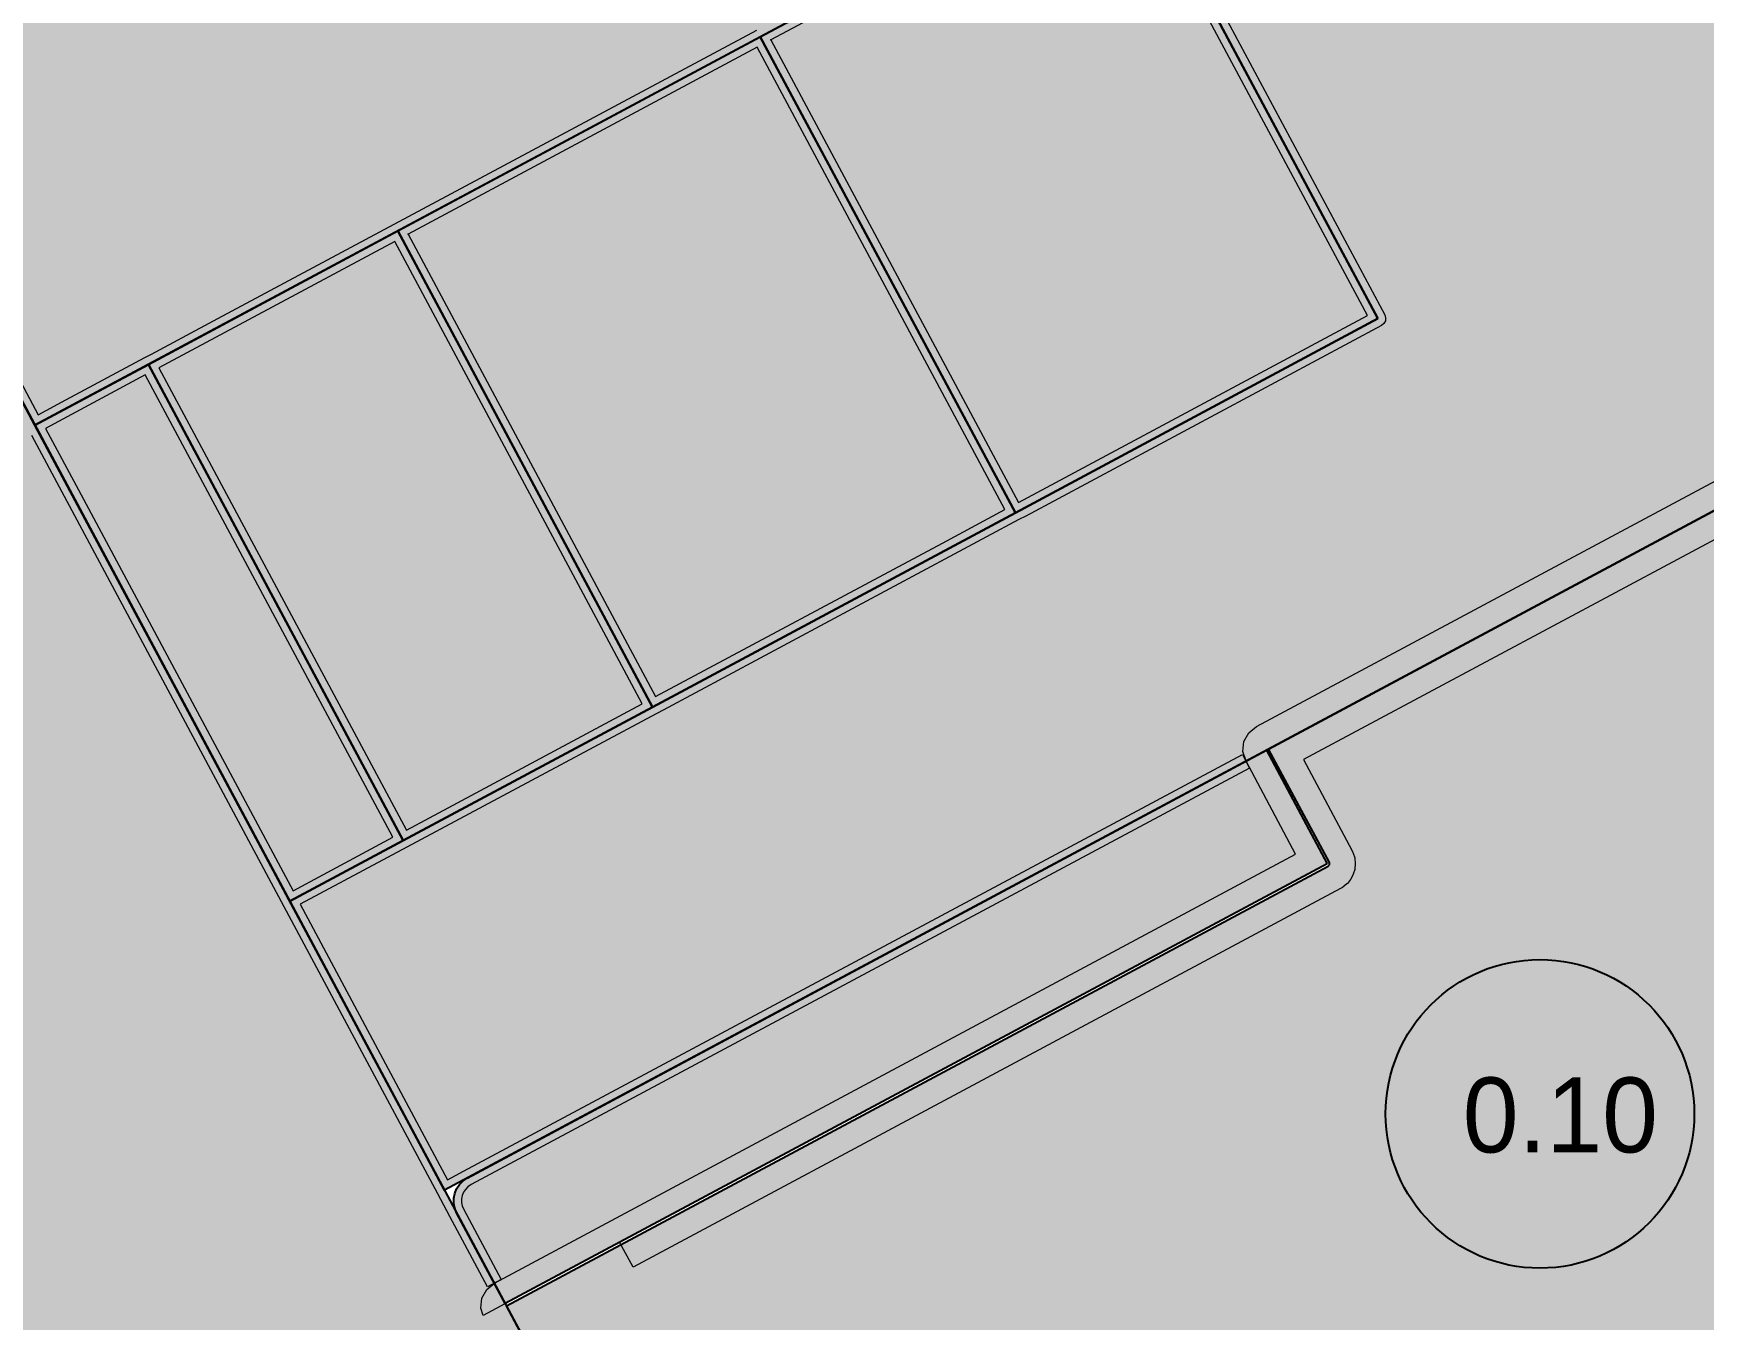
# Model space of a CAD drawing. Header units: millimetres. Extents: x 0 to 224629, y -187555 to 25097.
# Drawn here: x 80396 to 86892, y -167445 to -162443 of the extents above; entities that cross this region are included whole.
import ezdxf

# ---------------------------------------------------------------- set-up
doc = ezdxf.new("R2010")
doc.units = ezdxf.units.MM
doc.linetypes.add('Solid', pattern=[0])
for name, color, linetype, lineweight in [('Inner Walls', 5, 'Solid', 0), ('Room Walls', 47, 'Solid', 35), ('Service Area', 252, 'Solid', 25), ('Studio Apartment', 1, 'Solid', 35), ('Three-Bedroom Apartment', 151, 'Solid', 25)]:
    doc.layers.add(name, color=color, linetype=linetype, lineweight=lineweight)
doc.styles.add('Dialog.plain', font='Dialog.plain')

msp = doc.modelspace()

# ---------------------------------------------------------------- hatches: boundary and pattern name
at = {"layer": 'Service Area', "linetype": 'Solid', "lineweight": 25}
for points in [[(73861, -155985), (75624, -155041), (85180, -172892), (83417, -173836)], [(85201, -157569), (86794, -160545), (80402, -163966), (78809, -160991), (78809, -160991)], [(84634, -161701), (86794, -160545), (88387, -163520), (81995, -166942), (80402, -163966), (81393, -165818), (81834, -165582), (82804, -165063), (84215, -164307), (85625, -163552)], [(84634, -161701), (85625, -163552), (84215, -164307), (83223, -162456)], [(83223, -162456), (84215, -164307), (82804, -165063), (81813, -163211)], [(81813, -163211), (82804, -165063), (81834, -165582), (80843, -163730)], [(80843, -163730), (81834, -165582), (81393, -165818), (80402, -163966)], [(85427, -165672), (82231, -167383), (82042, -167030), (82035, -167012), (82031, -166993), (82031, -166973), (82035, -166954), (82042, -166936), (82053, -166919), (82067, -166906), (82083, -166895), (85191, -165231)]]:
    msp.add_hatch(color=254, dxfattribs=at).paths.add_polyline_path(points, flags=0)
at = {"layer": 'Studio Apartment', "linetype": 'Solid', "lineweight": 25}
msp.add_hatch(color=252, dxfattribs=at).paths.add_polyline_path([(88387, -163520), (89980, -166496), (85195, -169057), (85195, -169057), (84959, -168616), (84958, -168615), (84956, -168613), (84955, -168612), (84953, -168611), (84951, -168611), (84949, -168611), (84947, -168611), (84945, -168612), (83347, -169468), (82236, -167391), (82236, -167391), (85432, -165681), (85433, -165680), (85435, -165678), (85436, -165676), (85437, -165675), (85437, -165673), (85437, -165671), (85437, -165669), (85436, -165667), (85200, -165226)], flags=0)

# ---------------------------------------------------------------- linework, layer by layer
at = {"layer": 'Inner Walls', "color": 47, "linetype": 'Solid', "lineweight": 15}
for p, q in [((85153, -165138), (88119, -163550)), ((88214, -163726), (85335, -165267)), ((85104, -165197), (85123, -165163)), ((85123, -165163), (85153, -165138)), ((85100, -165236), (85104, -165197)), ((85112, -165273), (85100, -165236)), ((85305, -165635), (85112, -165273)), ((85335, -165267), (85524, -165620)), ((82189, -167303), (85305, -165635)), ((85524, -165620), (85528, -165629)), ((85528, -165629), (85529, -165631)), ((85529, -165631), (85535, -165649)), ((85535, -165694), (85529, -165713)), ((85535, -165649), (85535, -165651)), ((85535, -165651), (85537, -165671)), ((85537, -165673), (85535, -165692)), ((85535, -165692), (85535, -165694)), ((85537, -165671), (85537, -165673)), ((85487, -165764), (85479, -165769)), ((85489, -165763), (85487, -165764)), ((85504, -165750), (85489, -165763)), ((85506, -165749), (85504, -165750)), ((85518, -165734), (85506, -165749)), ((85519, -165732), (85518, -165734)), ((85528, -165715), (85519, -165732)), ((85529, -165713), (85528, -165715)), ((85479, -165769), (82728, -167241)), ((82676, -167144), (82145, -167429)), ((82728, -167241), (82676, -167144)), ((82159, -167328), (82189, -167303)), ((82136, -167401), (82140, -167362)), ((82140, -167362), (82159, -167328)), ((82145, -167429), (82136, -167401))]:
    msp.add_line(p, q, dxfattribs=at)
at = {"layer": 'Room Walls', "color": 47, "linetype": 'Solid', "lineweight": 9}
for p, q in [((78850, -161003), (80415, -163926)), ((84675, -161713), (85652, -163538)), ((84622, -161742), (83264, -162468)), ((85585, -163540), (84622, -161742)), ((81799, -163185), (83209, -162430)), ((83211, -162497), (81854, -163224)), ((84174, -164295), (83211, -162497)), ((83264, -162468), (84227, -164267)), ((81113, -163552), (81799, -163185)), ((81854, -163224), (82816, -165022)), ((81801, -163252), (80884, -163743)), ((82763, -165050), (81801, -163252)), ((80855, -163690), (81113, -163552)), ((84227, -164267), (85585, -163540)), ((85652, -163538), (85655, -163549)), ((85655, -163549), (85654, -163561)), ((85639, -163579), (84255, -164320)), ((85648, -163571), (85639, -163579)), ((85654, -163561), (85648, -163571)), ((80522, -163868), (80829, -163704)), ((80829, -163704), (80855, -163690)), ((80884, -163743), (81847, -165541)), ((80831, -163771), (80443, -163979)), ((81794, -165569), (80831, -163771)), ((80415, -163926), (80522, -163868)), ((81969, -166956), (80390, -164007)), ((80443, -163979), (80571, -164218)), ((80571, -164218), (81406, -165777)), ((84229, -164334), (82845, -165075)), ((83932, -164425), (84174, -164295)), ((84255, -164320), (84229, -164334)), ((82816, -165022), (83932, -164425)), ((81847, -165541), (82763, -165050)), ((82818, -165089), (81848, -165608)), ((82845, -165075), (82818, -165089)), ((82069, -166868), (85098, -165247)), ((85126, -165300), (82099, -166920)), ((85098, -165247), (85126, -165300)), ((81406, -165777), (81794, -165569)), ((81848, -165608), (81434, -165830)), ((81434, -165830), (82007, -166901)), ((82007, -166901), (82069, -166868)), ((82086, -166929), (82076, -166939)), ((82099, -166920), (82086, -166929)), ((82016, -167044), (81969, -166956)), ((82064, -166963), (82061, -166976)), ((82061, -166976), (82061, -166990)), ((82061, -166990), (82064, -167003)), ((82069, -166950), (82064, -166963)), ((82076, -166939), (82069, -166950)), ((82162, -167317), (82016, -167044)), ((82064, -167003), (82070, -167017)), ((82070, -167017), (82215, -167289)), ((82215, -167289), (82162, -167317))]:
    msp.add_line(p, q, dxfattribs=at)
for p in [(83264, -162468), (81854, -163224)]:
    msp.add_point(p, dxfattribs=at)
at = {"layer": 'Service Area', "color": 254, "linetype": 'Solid', "lineweight": 25}
for p, q in [((75624, -155041), (85180, -172892)), ((86794, -160545), (80402, -163966)), ((80402, -163966), (78809, -160991)), ((83223, -162456), (84634, -161701)), ((85625, -163552), (84634, -161701)), ((84634, -161701), (85625, -163552)), ((81813, -163211), (83223, -162456)), ((83223, -162456), (84215, -164307)), ((84215, -164307), (83223, -162456)), ((80843, -163730), (81813, -163211)), ((81813, -163211), (82804, -165063)), ((82804, -165063), (81813, -163211)), ((88387, -163520), (81995, -166942)), ((84215, -164307), (85625, -163552)), ((85625, -163552), (84215, -164307)), ((80402, -163966), (80843, -163730)), ((80843, -163730), (81834, -165582)), ((81834, -165582), (80843, -163730)), ((81995, -166942), (80402, -163966)), ((80402, -163966), (81393, -165818)), ((81393, -165818), (80402, -163966)), ((82804, -165063), (84215, -164307)), ((84215, -164307), (82804, -165063)), ((81834, -165582), (82804, -165063)), ((82804, -165063), (81834, -165582)), ((82083, -166895), (85191, -165231)), ((85191, -165231), (85427, -165672)), ((81393, -165818), (81834, -165582)), ((81834, -165582), (81393, -165818)), ((85427, -165672), (82231, -167383)), ((82042, -166936), (82053, -166919)), ((82053, -166919), (82067, -166906)), ((82067, -166906), (82083, -166895)), ((82031, -166973), (82035, -166954)), ((82031, -166993), (82031, -166973)), ((82035, -167012), (82031, -166993)), ((82035, -166954), (82042, -166936)), ((82042, -167030), (82035, -167012)), ((82231, -167383), (82042, -167030))]:
    msp.add_line(p, q, dxfattribs=at)
at = {"layer": 'Studio Apartment', "color": 252, "linetype": 'Solid', "lineweight": 25}
for p, q in [((85200, -165226), (88387, -163520)), ((85436, -165667), (85200, -165226)), ((82236, -167391), (85432, -165681)), ((85432, -165681), (85433, -165680)), ((85433, -165680), (85435, -165678)), ((85435, -165678), (85436, -165676)), ((85437, -165669), (85436, -165667)), ((85436, -165676), (85437, -165675)), ((85437, -165671), (85437, -165669)), ((85437, -165673), (85437, -165671)), ((85437, -165675), (85437, -165673)), ((83347, -169468), (82236, -167391))]:
    msp.add_line(p, q, dxfattribs=at)
msp.add_point((82236, -167391), dxfattribs=at)
at = {"layer": 'Three-Bedroom Apartment', "color": 7, "linetype": 'Solid', "lineweight": 25}
msp.add_circle((86255, -166645), 600, dxfattribs=at)

# ---------------------------------------------------------------- texts
at = {"layer": 'Three-Bedroom Apartment', "color": 7, "linetype": 'Solid', "lineweight": 25, "style": 'Dialog.plain'}
msp.add_text('0.10', height=291.61, dxfattribs=at).set_placement((85955, -166795))

doc.saveas('drawing.dxf')
